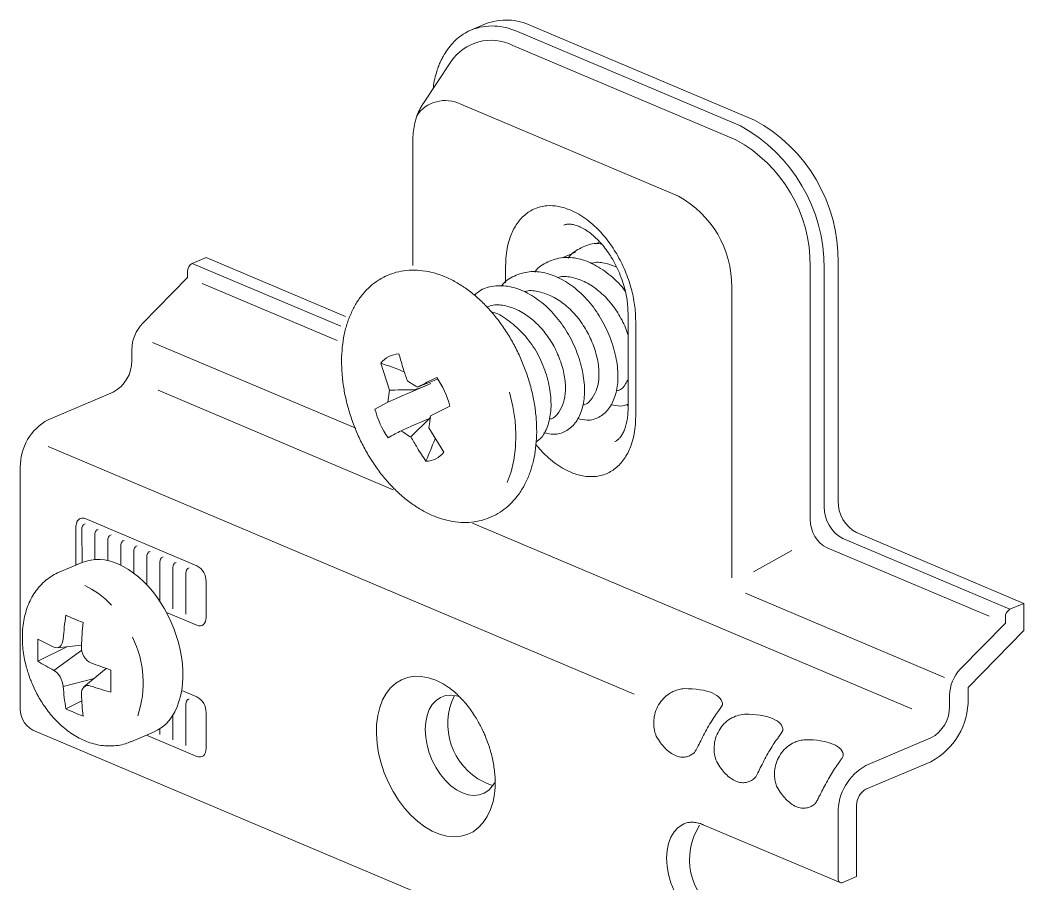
# Model space of a CAD drawing. Header units: metres. Extents: x -8.4 to 7.9, y -3.9 to 2.
# Drawn here: x 0.962 to 1.1233, y 0.261 to 0.3997 of the extents above; entities that cross this region are included whole.
import ezdxf

# ---------------------------------------------------------------- set-up
doc = ezdxf.new("R2010")
doc.units = ezdxf.units.M
doc.header["$MEASUREMENT"] = 0
doc.layers.add('PDF3_Geometry_Num_Penna__7', color=7, linetype='Continuous', lineweight=18)

msp = doc.modelspace()

# ---------------------------------------------------------------- linework, layer by layer
at = {"layer": 'PDF3_Geometry_Num_Penna__7', "color": 7, "linetype": 'Continuous', "lineweight": 18, "flags": 128}
for points in [[(1.093401417958584, 0.3224834013919542), (1.093401417958584, 0.3607436653273959, 0.279323713049147), (1.079969095596747, 0.3836379600963431), (1.044148377895678, 0.3987778605744929, 0.2052002689132611), (1.036751553381373, 0.3990591805694095), (1.034514992405376, 0.3981129088660211), (1.034013113960236, 0.3978805853127811), (1.033888016662337, 0.3978150581567392)], [(1.121013667962556, 0.3050980044165286), (1.094146044731788, 0.3164520734543519, -0.2767781818851501), (1.091161729550139, 0.3215380232406937), (1.091161729550139, 0.3597969468479438, 0.2757303603340899), (1.077729407188302, 0.3826927308704373), (1.041908391636524, 0.3978324824232324, 0.2052843906043006), (1.034514545629312, 0.3981124620899574)], [(1.033184940063078, 0.3974065559089595, 0.04140430889638225), (1.032129059298673, 0.3965964019797132, 0.03083753230650776), (1.031317416115881, 0.3957788017827344, 0.03544393262892032), (1.030462584580242, 0.3946603723693811, 0.02763177264828439), (1.029831141076565, 0.3935881098159666, 0.01618827110052934), (1.02948861276089, 0.3928702896065974, 0.01328554138171931), (1.029199697572887, 0.39215991566496, 0.01601674306049857), (1.028889932835234, 0.3912395569732792, 0.02352772795266951), (1.028557829294384, 0.3899319923595321, 0.0135110336428817), (1.028362737079805, 0.3886884656482803)], [(1.088924870723433, 0.3195838247370957), (1.088924870723433, 0.360115349256166, 0.2779676439970369), (1.076985227191162, 0.3804646586396547), (1.041162722385837, 0.3956029209389031, 0.3803399882625554), (1.031228060903096, 0.3929858556817987), (1.026800510109622, 0.3863469122972614), (1.026754343249684, 0.3862754281270335, 0.01509817629327603), (1.026443089258484, 0.3857602953253307)], [(1.025684165651232, 0.3842804240762649, -0.382861344284654), (1.032813222377894, 0.3861598620518325), (1.067758258993675, 0.3714074653464579, -0.2768635712150649), (1.076327423899713, 0.356805334323917), (1.076327423899713, 0.3101634025039299)], [(1.025917382756601, 0.3846627154616273, 0.02846452720541201), (1.025518262806164, 0.3834742911315931, 0.02564865065320482), (1.025254664928449, 0.3822188503919701, 0.03324144742174052), (1.025125099869912, 0.3809246890601405, 0.009933581225851062), (1.025108122379482, 0.3802537803374832), (1.025108122379482, 0.3602962935620546)], [(1.048496700400483, 0.3697733074299836, 0.06968339310522953), (1.046611305410729, 0.369865641149862, 0.03628687485348126), (1.045632865830739, 0.3697092695274882, 0.03998473875151841), (1.044718464153244, 0.369408440311112, 0.07759650027033031), (1.043069860477369, 0.3683808553640904, 0.07087751613131431), (1.041720596764322, 0.366833520929372, 0.05926020061410761), (1.040742157184331, 0.3648245178952663, 0.03030289170593312), (1.040335590966162, 0.3633933452371669, 0.03204581513512515), (1.04009135338455, 0.3618534570701801)], [(1.06071989780799, 0.3539630939305953, 0.0346737322761203), (1.060168873995819, 0.3566109867361107, 0.01689830819149463), (1.059726565692536, 0.3580510949154885, 0.01618945774647782), (1.059188945162282, 0.359452482502659, 0.03261780353031906), (1.057844149209875, 0.3621361173932887, 0.03441690255868294), (1.056192567026907, 0.3645606221668427, 0.0384558938012259), (1.054301215022967, 0.3666143028073403, 0.02667288020138077), (1.053050242043983, 0.3676642265575585, 0.03336530011967265), (1.051769483994072, 0.3685205473467446)], [(1.058274543484787, 0.3590943170247478, 0.01189288921012393), (1.057669906544945, 0.3603840105959382, 0.01556161794963991), (1.057203770184918, 0.3612328851173912, 0.01449250680634651), (1.056700402486233, 0.3620445283001841, 0.02027660228419869), (1.055949818698843, 0.3630914735433097, 0.02105624950243217), (1.055142643276688, 0.3640505528271969, 0.0234907093089724), (1.054278876219771, 0.3649053843628363, 0.02604537279444343), (1.053404684388029, 0.3656202260651127, 0.03002699997684005), (1.052548363598844, 0.3661786961450153, 0.03527541175012681), (1.051742677430237, 0.3665763268419089, 0.03751335167524223), (1.051015921699589, 0.3668175859164258, 0.04198270165289337), (1.050384478195912, 0.3669203444111275)], [(1.014306566407377, 0.3520838048803816), (0.9919083419947391, 0.3615496493467125), (0.9896714831680326, 0.3606054625982893, 0.2773712915338018), (0.9889238778877353, 0.3593321508161091), (0.9889238778877353, 0.3583766457407334), (0.9816935519199191, 0.3509988836718225, 0.1885308670598899), (0.9799679538356946, 0.3468023161033962), (0.9799679538356946, 0.3450286151296229, -0.277044569095191), (0.9769836386540455, 0.3399405803883162), (0.9665350357724393, 0.3355249436232133, 0.2768267828010882), (0.9620590842387066, 0.3278937106007036), (0.9620590842387066, 0.2896332977399072, 0.3088482462355107), (0.9640719593320334, 0.2856934774828819), (1.065335243473667, 0.2428938198126305)], [(1.020435291526915, 0.3584101539455276, 0.01629152415124795), (1.019586417005462, 0.3579246572893979, 0.04159721019950363), (1.018287787912993, 0.3569447284558609, 0.03577547520851858), (1.017130637907433, 0.3557622611400122, 0.03493805389224281), (1.016122413256515, 0.3543817231024908, 0.03224450510611322), (1.015272049481514, 0.352818006878761, 0.03004969889006624), (1.014591460610805, 0.351080047990102, 0.02817147838762067), (1.014092560672758, 0.349194653000348, 0.02557959714372528), (1.013781306681559, 0.3471796929520565, 0.02368403448284139), (1.013663655651393, 0.3450664421697018, 0.02177443750568526), (1.01373960758226, 0.3428846857242125, 0.02033825557034321), (1.014006183967067, 0.3406627194329701, 0.01959306280537853), (1.014455938538082, 0.33842734985981, 0.01878339460594632), (1.015085892788213, 0.3362024050614749, 0.01785964627053725), (1.015885621942635, 0.3340146916017999, 0.01845820121636416), (1.016847679733615, 0.3318939945517132, 0.01878952524382366), (1.01795717362569, 0.3298566957002254, 0.01927028886148056), (1.019205168097581, 0.3279325801182651, 0.01985631619113885), (1.02057825986737, 0.3261424973554812, 0.02049689257176615), (1.02206304565314, 0.3245058077079777, 0.02159856307000555), (1.02364314366588, 0.3230493177395897, 0.02413811250039623), (1.025306639877219, 0.3217879199857812, 0.02787608413825372), (1.027034173991054, 0.3207439532497489, 0.03113988504696486), (1.028803407204188, 0.3199337993205016, 0.03372472211553181), (1.030590511459879, 0.3193738399870525, 0.03598681471398095), (1.032367190940745, 0.3190774785313164, 0.03861138333151155), (1.034099192815219, 0.3190462042068418, 0.0387741483262399), (1.035761199773011, 0.3192755492529893, 0.03929885004484512), (1.037326405250287, 0.3197521103878405, 0.03983358166841298), (1.038778427458036, 0.3204654628365695, 0.03839405102159108), (1.04010386311434, 0.3213977355566211, 0.03606404343891063), (1.041292287444375, 0.3225370145196245, 0.03408052692858896), (1.042333275673314, 0.323875853457847, 0.03273027783572795), (1.043217892279882, 0.3254008490893692, 0.03068261866821064), (1.043935712489251, 0.3271030658929153, 0.02852480609854497), (1.044476311526597, 0.3289601650652871, 0.02581520650655803), (1.04482777536355, 0.3309498078032898, 0.02410421564444634), (1.044987125493015, 0.3330436982895411, 0.02205460632108199), (1.044952872661448, 0.3352105621995665, 0.02057322225873418), (1.04472799537594, 0.3374295499837159, 0.01916227375729903), (1.044315472143585, 0.3396634303033295, 0.01909592550847827), (1.043724238485661, 0.341892842862304, 0.01820905612531275), (1.042958762162806, 0.3440880025897108, 0.01908602281270299), (1.042033935710486, 0.3462250814288081, 0.01851883022209786), (1.040954226889339, 0.3482847190834919, 0.01973283329587416), (1.039734528234831, 0.350232662722195, 0.02027809180093756), (1.038388243028877, 0.3520540198094535, 0.02124818612533208), (1.036925796046303, 0.3537249622885241, 0.02278706736182835), (1.03536356907612, 0.3552231513562121, 0.02477572196054624), (1.033717943907338, 0.3565292267164129, 0.02699041579582507), (1.032002323821875, 0.3576223388194772, 0.03009090244526873), (1.030239047622926, 0.3584861058763937, 0.03193912268051946), (1.028453432620782, 0.3590981890839684, 0.03571054715038348), (1.026672285379276, 0.3594526314280138, 0.03817144600801171), (1.024928369476431, 0.3595404973872511, 0.03893876415433397), (1.023249980729628, 0.3593662547223226, 0.04417473340945182), (1.02166094719561, 0.3589403282080488)], [(1.057566403423469, 0.3392631189500548, 0.06510327705392785), (1.058028072022856, 0.3418052747537754, 0.05394561042619887), (1.057858297118565, 0.3448269701994393, 0.04435713527888718), (1.057039207668041, 0.3480348223384047, 0.04022077949138591), (1.055685476194355, 0.3510937491227288, 0.04319428856986526), (1.053840291050354, 0.3539039705648026, 0.0482873385171315), (1.051509609250223, 0.3563359216060888, 0.05540186230848963), (1.048915329572379, 0.3581140903405013, 0.06513096069440742), (1.046329985415813, 0.3590955084275846, 0.08368481576193564), (1.043810168415289, 0.3592712403460605)], [(1.05837060033853, 0.3520869323128288, 0.03982606456133651), (1.056867943510204, 0.3542880490544218, 0.0497553021745234), (1.05497808075981, 0.3561898258331859, 0.05647163277501683), (1.05287525475228, 0.357576320884893, 0.05704610680579703), (1.050788810533762, 0.3583328616864703)], [(1.052192580926607, 0.3369936454706821, 0.06465097768214115), (1.05265573877954, 0.339534312020856, 0.05356190774256293), (1.052484474621703, 0.3425560074665199, 0.04455830849466266), (1.051665385171178, 0.3457608810983925, 0.0405886847273192), (1.050313142951038, 0.3488242756433562, 0.04230696718336695), (1.048467957807038, 0.3516315185783372, 0.04823812539729629), (1.046135786753361, 0.3540664481267159, 0.05433471737500458), (1.043541507075517, 0.3558446168611289, 0.06627180761432915), (1.040957652172496, 0.356824545694665, 0.07552534816147015), (1.038436345918426, 0.3570032561202354)], [(1.058849395353701, 0.3575463868886104, -0.01004205314284665), (1.059044487568281, 0.3569045186101079, -0.0146993738266456), (1.059306596192449, 0.355848637845704, -0.01534857578993776), (1.059503177660575, 0.3547733967851965, -0.02088957648456929), (1.059628274958473, 0.3536653921466681, -0.01154900924311327), (1.059667740177452, 0.3526363179460994), (1.059667740177452, 0.3373312592496529)], [(1.053909988116326, 0.3389925215806722, 0.07374966359471799), (1.054672485932088, 0.3405458130295769, 0.06636665430084604), (1.054994164698113, 0.3425369450211257, 0.05304765083306836), (1.05480800800481, 0.3449048581599163, 0.04400163391257837), (1.054112526598637, 0.3474187181462547, 0.040083918480066), (1.052998564945923, 0.3498164163559736, 0.04255669021519163), (1.051495908117596, 0.3520190223511126, 0.04854745498474058), (1.04960306686011, 0.3539207991298763, 0.05604322814111094), (1.047503219359674, 0.3553058049280382, 0.05737316582559041), (1.045416775141154, 0.3560608564760677)], [(1.049620342201249, 0.3402652376614337, 0.05346951723873548), (1.049435674761493, 0.3426346400537703, 0.04372758819296606), (1.048738704101774, 0.3451455215330161, 0.04022372977491884), (1.047624742449061, 0.3475461982498278, 0.04303303674433375), (1.046122085620734, 0.3497473149914205, 0.04856215487851437), (1.044230733616794, 0.3516490917701849, 0.05573873730368653), (1.042129396862811, 0.353035586821892, 0.06032353486808451), (1.040042952644292, 0.3537921276234677)], [(1.024241227890118, 0.3417491298950757, -0.006089876142113182), (1.023605316625801, 0.3436121860816335, -0.008232206360147645), (1.022871263552776, 0.3460925378631778, 0.2221001329166017), (1.019977197136039, 0.3446083477788264), (1.021347161473381, 0.3402656844374974), (1.021099945384678, 0.3383415688555369), (1.022304155802304, 0.3388730834462503), (1.022562988068669, 0.3389822457312022), (1.022627025971165, 0.3390135200556765), (1.025149523628073, 0.3401271838576814), (1.026857697445804, 0.3408554288418755), (1.02664771269576, 0.3407690521361837)], [(1.023749476369094, 0.343190578402645, 0.01037645252416391), (1.023381630743131, 0.3433424822643787, 0.01206531771846759), (1.019977197136039, 0.3446083477788264)], [(1.046819800907226, 0.3347202999320884, 0.06157449204183104), (1.047282958760159, 0.3372639449893553, 0.05311391669517191), (1.047111694602323, 0.3402856404350194, 0.04824049853701034), (1.046294094405344, 0.3434920033204383)], [(1.027935023461276, 0.3361615995143032), (1.031049052626818, 0.3377089339490222, 0.09200865470614415), (1.028939078202265, 0.3423111741834901, 0.0004604619845932563), (1.027132613650471, 0.3414161328020984), (1.025823708708532, 0.3407627972712888, -0.003363858144412081), (1.026400049830992, 0.3409876745567972, -0.00830509000710305), (1.026562378467551, 0.3410532017128387), (1.026821508584626, 0.3411634064752731)], [(1.024144724260311, 0.3341524475548427, -0.001440836903676984), (1.023210217659939, 0.3337414135760339, -0.001530608659123291), (1.022270498672155, 0.3332440028915331, 0.001726051195804708), (1.021137772424756, 0.332632366460023, -0.09162418517579295), (1.019027500149494, 0.3372341599184272), (1.021100541086096, 0.3383421645569555)], [(1.027814691774727, 0.3357550332961334), (1.024792549552999, 0.3327532938479911, 0.00580019365756783), (1.025797795696825, 0.33104512003026, 0.008316780189114591), (1.027205289223536, 0.3288518963324631, 0.2221464292948664), (1.030099355640273, 0.3303345971632683), (1.02768676489509, 0.3342379307084065)], [(1.058001414384374, 0.3322949016064083, 0.04002736772052618), (1.058354367474874, 0.332634451414989, 0.03960335235741083), (1.058690938776361, 0.3330931415072831, 0.03288026874099), (1.059003682021109, 0.3336888429258451, 0.03136276662383475), (1.059273236913008, 0.3344170879100397, 0.02746228790019495), (1.059483221663052, 0.3352674516850394, 0.01935353400739599), (1.059617254482229, 0.3362265309689265)], [(1.046610114007892, 0.3296601142320998, 0.02970721148205806), (1.047861086986877, 0.3286087012283352, 0.02873441643400494), (1.049144823543881, 0.3277538696926958, 0.03370019667233705), (1.05045536666472, 0.3270956196251826, 0.05687873177787079), (1.052415224331795, 0.3265028967137131, 0.06493785245809866), (1.054300619321549, 0.3264090737402872, 0.03739995799133321), (1.055279058901539, 0.3265654453626625, 0.04110319583628069), (1.056193460579035, 0.3268647853254891, 0.07720952204696538), (1.057843553508455, 0.3278938595260597, 0.07085046483509427), (1.059191327967956, 0.3294411939607778, 0.05942922263680919), (1.060169767547947, 0.33145168624843, 0.03054191191985436), (1.060576333766117, 0.3328813696529827, 0.0311202590964655), (1.060822060601274, 0.3344212578199695)], [(1.027204842447472, 0.328852492033882, 0.009880652444361017), (1.028625590330747, 0.3323581948821288, 0.004388371896754033), (1.028708988529345, 0.3325815829140903)], [(1.093401417958584, 0.2618631868600165), (1.093401417958584, 0.2723862524189433, -0.2767817857436168), (1.097877965193735, 0.2800164429639704), (1.108326568075342, 0.2844335689826198, 0.2771403947010763), (1.111310287555572, 0.289520561246444), (1.111310287555572, 0.2912942622202173, -0.1883437301022588), (1.113035141013023, 0.295491425490062), (1.120266211607613, 0.3028693364843276), (1.120266211607613, 0.3038254372611222, -0.277371291533394), (1.121013667962556, 0.3050984511925927), (1.123250526789262, 0.3060426379410162), (1.096385882065588, 0.3173967069788393, -0.2765262505497578), (1.093401417958584, 0.3224834013919542)], [(0.9919081930693846, 0.3037986306972869), (0.9919081930693846, 0.3095382138651475, 0.2773712643004323), (0.9904161099412373, 0.3120818589224144), (0.9725078360456677, 0.3196517346988119, 0.4150485827689476), (0.9711549981241113, 0.3191431546127124)], [(0.9719094539707204, 0.3178693960544696), (0.9719371540866836, 0.3178579288021619), (0.9719778107085005, 0.3125966938734079), (0.9683216932520663, 0.3110508486922354, 0.01481672400819616), (0.9680573507475781, 0.3109309637817501)], [(0.9709917759354233, 0.3182439433213913), (0.9709917759354233, 0.3125043601535307, 0.01207472364954203), (0.9709946055171622, 0.31241128180688)], [(0.9669612601374212, 0.3103263268419072, 0.03134019828416925), (0.9659366536974919, 0.3095414902229496, 0.03756241767905608), (0.9649999132168005, 0.3085764539248768, 0.03227213534563234), (0.9642612434577816, 0.3075741862881429, 0.02984197898120958), (0.96363575696829, 0.3064572461283364, 0.02779828402106456), (0.9631323892696034, 0.3052345689667346, 0.02769338625971162), (0.9627556081223624, 0.3039299828600801, 0.02544897702960746), (0.9625128597942977, 0.3025628481044764, 0.02342579211843898), (0.9623996765247703, 0.3011584820102129, 0.02207735150910233), (0.9624115905531417, 0.2997436911411242, 0.01958714457338765), (0.9625366878510403, 0.2983497498216854, 0.01669029174589566), (0.9627541188688157, 0.2970362281937522, 0.0153070553329501), (0.9630206952536232, 0.2958969492307493, 0.01001470369359193), (0.9632753576100593, 0.2950138218777287, 0.01288300399638396), (0.9636208644328258, 0.2940026187197169, 0.004588850839217589), (0.963955946480768, 0.2931626797195424, 0.01365091833725274), (0.9646570870504175, 0.2916737240238423, 0.008158497729717511), (0.9649787658164416, 0.2910780226052787, 0.01273018160204377), (0.965552128431809, 0.2901234110820303, 0.01491596629036997), (0.9661969752174046, 0.2891777350800606, 0.01535226409577713), (0.9669401127370626, 0.2882201450497195, 0.01872378270350147), (0.9677711162159587, 0.2872878723296675, 0.01754052609870574), (0.9686795608792683, 0.2864077234837397, 0.02038319273300202), (0.9696624682198983, 0.285600548061586, 0.02214672077550696), (0.970709413463024, 0.2848812385986705, 0.02323656704839487), (0.9718114610873668, 0.2842691553910961, 0.02459551557997725), (0.9729626540787412, 0.2837762124672349, 0.0277768547723291), (0.9741466106481361, 0.2834202808696429, 0.02857204385675494), (0.9753484382600884, 0.2832073176125069, 0.03212575853340498), (0.976559201393319, 0.2831492367241961, 0.0325694464466066), (0.9777625182588173, 0.2832505059653518, 0.04115159400835226), (0.97894349632112, 0.2835141038430669)], [(0.968957157740319, 0.3003380522314958, -0.01746438145668677), (0.969375935837569, 0.304129542835299, 0.00331150987313931), (0.9707311565648015, 0.3035412876844672, 0.003758875788276516), (0.9721349269576468, 0.3029637551591697, 0.01032473816781172), (0.9718728183334789, 0.2991036099668773)], [(0.9695330520867153, 0.2990836539693555), (0.9648984950502905, 0.2967440366479468, -0.01704574149536523), (0.9648980482742261, 0.3002828009249241, 0.0110722575574733), (0.9674312685566683, 0.2990258709317546)], [(0.9719298567443061, 0.2985214607555862), (0.9674308217806041, 0.2952882913063319, -0.02179872106598045), (0.9648983461249355, 0.2967441855733015)], [(0.9734004946213853, 0.2927638576198137, 0.01665144798360599), (0.9766143037745362, 0.2917958428146479, -0.01136912956330935), (0.9766143037745362, 0.2953328199873697, -0.008293853676050181), (0.9734001967706761, 0.2965036711255564)], [(0.9719515998460838, 0.2904127730460979), (0.9693766804643426, 0.2891126547000824, -0.01965196707960073), (0.968957157740319, 0.2926852250325633), (0.9739357323459646, 0.2940002359140426)], [(1.03813611240347, 0.2749392797735526), (1.038112284346727, 0.2748201394898397, 0.01322217857427106), (1.038237381644625, 0.275615400883622, 0.0208932545471738), (1.038317801336132, 0.2765968189707058, 0.01743688650162436), (1.038328226110957, 0.2776288716783673, 0.0163130920388548), (1.038270145222647, 0.2786951772175963, 0.01362564552718406), (1.038142069417655, 0.2797689290245573, 0.01377496541691851), (1.037954423470808, 0.2808277882960541, 0.01218994545078634), (1.037720610664022, 0.2818300559327875, 0.01060981470349418), (1.037443609504389, 0.2828040277521389, 0.007456603956407157), (1.037251495796903, 0.2833893043958777, 0.01164953514018026), (1.036710896759556, 0.2848040952649666, 0.00321584268330538), (1.036411705722083, 0.2854799185243269, 0.01049484059746878), (1.035972375925892, 0.2863749599057186, 0.01012774706965013), (1.035567298961269, 0.2871166081718306, 0.01277081274186562), (1.035031167684561, 0.2880027140319437, 0.01390278870484237), (1.03436398209577, 0.2889826428654809, 0.01588815474561554), (1.03361339830838, 0.289946189910008, 0.01784061173797338), (1.032816647661051, 0.290839742037853, 0.01673601952111874), (1.031990111942794, 0.2916379819387285, 0.02339456325267281), (1.031154640703258, 0.2923260170771695, 0.01034527841592816), (1.030620594381516, 0.2927084573878875), (1.029969790581736, 0.2931150236060571), (1.028796109861811, 0.293704470159726), (1.027621088813694, 0.2941050793637099), (1.026466917315227, 0.2943195318743927), (1.02534550939478, 0.2943359136634032), (1.024276225348459, 0.2941572032378341), (1.023276936218818, 0.2937863791047783), (1.02235955603423, 0.2932293982784213), (1.021541955837252, 0.292492217772949), (1.020831581895614, 0.2915882408702786), (1.020244815998329, 0.290530870852328), (1.019784636652489, 0.2893379787616543), (1.019465936393557, 0.2880229678801751), (1.019284247460895, 0.2866096662646327), (1.019247016122235, 0.2851204127182236), (1.019355731631123, 0.2835715890299584), (1.019607415480466, 0.2819914910172181), (1.019999089163172, 0.2804054359902926), (1.020523306411508, 0.2788342734988309), (1.021172620957742, 0.2773018315995759), (1.021938097280596, 0.2758364061099092), (1.022807821351699, 0.2744528895652953), (1.023766900635587, 0.2731751100224762), (1.024801931850341, 0.2720254062846483), (1.025899511714045, 0.2710156923801827), (1.027040279930594, 0.2701668178587298), (1.028209343964525, 0.2694877182415671), (1.029384365012642, 0.2689903075570665), (1.030551939793027, 0.2686820320729599), (1.03169121875603, 0.2685688488034328), (1.03279028787328, 0.2686492684949389), (1.033825319088034, 0.2689232911474781), (1.034785887625468, 0.2693909167610506), (1.035655611696571, 0.2700402313072849), (1.036419598765879, 0.2708608100113565), (1.037068913312113, 0.2718422280984401), (1.037593130560449, 0.2729695930330716), (1.037984804243155, 0.2742250337726946), (1.038112880048146, 0.2748207351912582)], [(0.9823324416913285, 0.2848907698213674), (0.9904161099412373, 0.2814729329323584), (0.9907065143827868, 0.2813865562266669), (0.9909879833030583, 0.2813791099589347), (0.9912456241665869, 0.2814461263685233), (0.991471990705641, 0.2815890947089783), (0.9916581473989424, 0.2818005687125684), (0.991795158725212, 0.2820745913651079), (0.9918800461773575, 0.2823977593846787), (0.9919081930693846, 0.2827578608922003), (0.9919081930693846, 0.288494465552968, 0.2773212085092119), (0.9904161099412373, 0.2910410891173276), (0.9879811803928581, 0.2920686740643501)], [(1.067874867546359, 0.2922232585824676, 0.0456062859070593), (1.067081095406123, 0.291959660704753, 0.04254591034236185), (1.066312640576175, 0.2915530944865834, 0.05871666890398283), (1.065358029052927, 0.2907652793605322, 0.0587761530819069), (1.064582127955247, 0.2897272696386863, 0.05776514319112944), (1.064048975185634, 0.2885269312802798, 0.05617388334312702), (1.063804737604023, 0.287271490540657, 0.02668810688161305), (1.063788355815015, 0.2867279129962179, 0.02087791318561934), (1.063819630139487, 0.2861947602266033, 0.02175399787599783), (1.063904517591632, 0.2856869247672775, 0.02756688014689977), (1.064035571903716, 0.2851924925898699)], [(1.114297432318959, 0.292555957824735), (1.114297879095024, 0.2907806186720607, -0.2786652014404135), (1.108325972373923, 0.2806060384429938), (1.097877369492317, 0.2761904016778907, 0.2763912353602628), (1.096385733140233, 0.2736477990981065), (1.096385733140233, 0.2621686327623849)], [(0.9693753401361508, 0.2891136971775652, 0.007786542710410207), (0.9707320501169295, 0.2885135279983624, 0.008514992252539638), (0.9721349269576468, 0.2879491009042732, -0.01251137533375414), (0.9718731161841881, 0.2914527187975553)], [(1.038389136581005, 0.2775490476882798, -0.0003936355612371277), (1.037896193657144, 0.2767254904771157), (1.037287088956662, 0.2760687296631492), (1.036573736507932, 0.275592168528298), (1.035776985860603, 0.2753017640867483), (1.034910240296593, 0.2752064518597781), (1.034000306379737, 0.2753136781151198), (1.033066544406139, 0.2756115288244014), (1.03213278243254, 0.2761014932411703), (1.031222848515684, 0.2767642110693223), (1.030354613698127, 0.2775922360411258), (1.029556373797252, 0.2785572723391987), (1.028844510602068, 0.2796384704138919), (1.028236895155134, 0.2808075344478229), (1.027746930738365, 0.2820361686236104), (1.027388020633681, 0.2832975663774189), (1.027170589615904, 0.2845604533847739), (1.027096126938584, 0.2857861090534686), (1.027170589615904, 0.2869536838338533), (1.027388020633681, 0.2880289248943608), (1.027746930738365, 0.2889880041782482), (1.028236895155134, 0.2898026258681339), (1.028844510602068, 0.2904593866821004), (1.029556373797252, 0.2909389263240441), (1.030354613698127, 0.2912293307655938), (1.031222848515684, 0.2913216644854715), (1.03213278243254, 0.2912174167372226), (1.032549773425535, 0.2911072119747884)], [(1.031812592920062, 0.2912751997748233, 0.4140951650793198), (1.036484381295147, 0.2773715286655474, 0.03636587895187544), (1.037937892756442, 0.2767817842611697)], [(1.073950575239644, 0.28842104535313, 0.008133988454451152), (1.073296792932771, 0.2874589875621496, 0.01364164634020956), (1.072607268540783, 0.286345025909436, 0.01736466057635196), (1.071347360040521, 0.2839860482919239)], [(1.078384083047303, 0.2882558871348331, 0.1152720318712232), (1.076098078853565, 0.2875067926009915, 0.1220986299556015), (1.074282678780493, 0.2856258653718751, 0.0584577631836431), (1.073739101236054, 0.2843853171677162, 0.05879825656912349), (1.073497842161535, 0.283070306286237, 0.1131284693933523), (1.073907386886798, 0.2806249519630333)], [(1.083650977139535, 0.2843197900116741, 0.008388564561539684), (1.083000173339753, 0.2833607107277869, 0.01214321106743663), (1.082307670440673, 0.2822467490750726, 0.01700235787279823), (1.081050740447504, 0.2798877714575607)], [(1.087278798778587, 0.2840228328545178, 0.0441143036199745), (1.086488005145444, 0.2837622134838969, 0.04144141786735681), (1.085719550315498, 0.2833571365192735, 0.06009253671687433), (1.084767917299341, 0.2825693213932254, 0.05990518375207157), (1.083989037694571, 0.2815357794320159, 0.05547173180119464), (1.083452906417862, 0.2803354410736112, 0.0542684620178872), (1.083205690329157, 0.2790800003339884, 0.01713472710551909), (1.083189308540148, 0.2786242887487871, 0.01750959464657462), (1.083205690329156, 0.2781760234313178, 0.02055221813928786), (1.08325930345683, 0.2777411613957668, 0.02093794885166684), (1.08334568016252, 0.2773211918956791, 0.02439182039172831), (1.08346184193914, 0.2769161149310562)], [(1.064887127081553, 0.2836703265400851, 0.0364135983500918), (1.065622818333479, 0.2827976239618892, 0.04387460591393173), (1.066443397037551, 0.2820842715131611, 0.05675540081671732), (1.06728184678418, 0.281606221124765, 0.06874771572647766), (1.068121785784353, 0.2813738975715216, 0.07699001258957537), (1.068939385981332, 0.2813962363747173, 0.03654863188027988), (1.069241704451254, 0.2814706990520373, 0.03199960022898938), (1.069532108892805, 0.2815809038144681, 0.03118449256202793), (1.069818045573716, 0.2817253614084707, 0.03198526597521945), (1.070093557479799, 0.2819070503411367)], [(1.089762426917933, 0.2739227153027737, 0.007577618405866327), (1.090082616430412, 0.2744722498613985, 0.009995165205185126), (1.090420676985446, 0.2751230536611793, 0.002400677563389068), (1.090792990372048, 0.2758676804343838, -0.004690707838023616), (1.091361885226777, 0.2769846205941906, -0.008702773837903778), (1.092005242758825, 0.2781387920926579, -0.00968798637545821), (1.092673917601163, 0.2792214794208974, -0.005813023633583539), (1.093302382597748, 0.2801477951267632, -0.005678946047608778), (1.093509388840699, 0.2804411780754064, 0.00889743926585084), (1.093698524041092, 0.2807122222208527, 0.007955205969351897), (1.09386978819893, 0.2809549705489172)], [(1.094015735046478, 0.2811738908202395, 0.004984324788724436), (1.094140832344376, 0.2813734507954584, 0.004366842463807678), (1.094239123078439, 0.2815551397281202)], [(1.074590656413892, 0.2795705604521768, 0.03935655501250662), (1.075326347665817, 0.2786963686204338, 0.04611699925077571), (1.076143947862795, 0.277984505425249, 0.05651070801605812), (1.076985376116515, 0.2775064550368502, 0.06942316578078622), (1.077825315116691, 0.2772741314836131, 0.07868490590238313), (1.078639936806577, 0.2772964702868104, 0.03478250674248817), (1.078942255276497, 0.2773709329641325, 0.03260860740632664), (1.07923563822514, 0.2774796484730198, 0.0220510361045667), (1.079518596398958, 0.2776241060670184, 0.02157963255308809), (1.079794108305043, 0.2778057949996822, 0.01672688348264173), (1.080059195436305, 0.2780232260174564)], [(1.084291058313781, 0.2754706454389111, 0.03636653635620971), (1.085026749565708, 0.2745964536071703, 0.04372656033153752), (1.085847328269778, 0.2738845904119851, 0.05675540081759076), (1.086685778016407, 0.2734065400235888, 0.0690853558800463), (1.087525717016582, 0.2731742164703481, 0.0756246182120039), (1.08834331721356, 0.2731965552735462, 0.03513412379065113), (1.088642657176389, 0.273269528697315, 0.03499022481953105), (1.088936040125031, 0.2733812227132997, 0.02804124087747436), (1.089221976805941, 0.273525680307301)], [(1.072147535971006, 0.2544023244432161), (1.071164628630376, 0.2549161169167273), (1.070204060092943, 0.2556190445906326), (1.069291147668994, 0.2564887686617352), (1.068451208668819, 0.2575059288339328), (1.067699135627882, 0.2586437185433892), (1.06705726734938, 0.2598753312262696), (1.066541985622322, 0.2611739603187384), (1.066163715221534, 0.2625008852285891), (1.065932880921841, 0.2638307886455322), (1.065855439737428, 0.2651249499773618), (1.065932880921841, 0.2663550734066957), (1.066163715221534, 0.2674883953555132), (1.066541985622322, 0.2684966200064318), (1.06705726734938, 0.2693574085562565), (1.067699135627882, 0.2700484222017903), (1.068451208668819, 0.2705532791540231), (1.068685021475605, 0.2706605054093645, 0.01020317290073982), (1.068558285998806, 0.2705878298362998)], [(1.07116730928676, 0.2704518609875126, 0.4141845265124959), (1.074203897267888, 0.2563992645235964, 0.03375587978097232)]]:
    msp.add_lwpolyline(points, format="xyb", dxfattribs=at)
for points in [[(1.054933849929482, 0.3639890466557307), (1.054439417752074, 0.3637805511592334)], [(1.054933849929482, 0.363786954949483), (1.054933849929482, 0.3639894934317947)], [(1.051242735014707, 0.362429947117995), (1.049066935583403, 0.3615095884263142)], [(1.050146942255259, 0.3615992414898079), (1.050069501070846, 0.3614815904596416)], [(1.013525601847641, 0.3505224714623261), (0.9896707385412594, 0.3606062072250624)], [(1.040007955185951, 0.3575171975191005), (1.040007955185951, 0.3602053001703691)], [(1.012958494097168, 0.3482187451513861), (0.9912511344047085, 0.3573940362508126)], [(1.060903969546327, 0.3513732820133897), (1.060903969546327, 0.3360712018240362)], [(0.9833187743151154, 0.3479192562632032), (1.015951298024032, 0.3341674890156614)], [(1.029104683196626, 0.342072000063937), (1.028243894646802, 0.3417116007057059)], [(0.9841841795509337, 0.3402467709174579), (1.021960585009147, 0.3242819728999524)], [(1.025337914201694, 0.3403347858020511), (1.026648457322534, 0.3407696478376023)], [(1.028007996885051, 0.3413447975572255), (1.026648308397179, 0.3407699456883118)], [(1.028243596796093, 0.3417120474817701), (1.026757321756776, 0.3411282600915775)], [(1.040627484661258, 0.3399239007485966), (1.041169572952151, 0.3376542783438692), (1.041516569028464, 0.3353950807139663), (1.041661026622465, 0.3331865177046416), (1.041602945734156, 0.3310524173726375), (1.041342326363534, 0.329034478817253), (1.040885125524786, 0.327152062334592), (1.040232832471459, 0.3254349529955822)], [(1.059667740177452, 0.3377808648953138), (1.059459244680955, 0.3379789356169862)], [(1.024737745022491, 0.3344127690747551), (1.027260540530108, 0.3355252414739227), (1.027973892978838, 0.3358305384509366)], [(1.024415768405757, 0.3342715878385554), (1.024674898522833, 0.3343803033474433)], [(1.06067268847057, 0.2914591225878047), (0.9665354825485032, 0.3312415525730315)], [(1.034701000173322, 0.3188954917479452), (1.105233537384804, 0.2890865927630204)], [(0.9740255343348131, 0.3130729571575497), (0.9740255343348131, 0.3169748014491414)], [(0.9761154038364891, 0.3128984166419102), (0.9761154038364891, 0.3160913762454114)], [(0.9782052733381651, 0.3121618318378565), (0.9782052733381651, 0.3152088445938095)], [(1.079813468601147, 0.3111066957002258), (1.085961107240724, 0.3145558069137091)], [(1.117651231305473, 0.3039746604664724), (1.091629504089066, 0.3149727979067036)], [(0.9802938025116491, 0.3108834565936189), (0.9802938025116491, 0.3143251215393703)], [(0.9823851612668714, 0.3090072949758527), (0.9823851612668714, 0.313442292037059)], [(0.9844735415150009, 0.3063647634831044), (0.9844735415150009, 0.3125600582361663)], [(0.9865634110166767, 0.3051723181684944), (0.9865634110166767, 0.3116758884056632)], [(0.9886534294437074, 0.3042894886661833), (0.9886534294437074, 0.3107930589033518)], [(0.9724096942369592, 0.3089084085403713), (0.9735251451432195, 0.3083484492069213), (0.9746271927675624, 0.3076306289975521), (0.9756979660674304, 0.3067609049264493), (0.9767225725073602, 0.3057482125148911)], [(1.078508882494493, 0.3076562441585502), (1.110517408967464, 0.2941293541965164)], [(1.123250526789262, 0.3060420422395975), (1.123250526789262, 0.3016934218840828), (1.11429713446825, 0.2925568513768628)], [(0.9919083419947391, 0.3037989285479961), (0.9918800461773575, 0.3034400184433117), (0.991795158725212, 0.3031138719166477), (0.9916581473989424, 0.3028428277712014), (0.991471990705641, 0.3026328430211578), (0.9912456241665869, 0.3024898746807025), (0.9909879833030583, 0.3024213690175677), (0.9907065143827868, 0.3024317937923926), (0.9904161099412373, 0.3025166812445379), (0.9855417830838401, 0.3045778081527681)], [(0.9679666552066023, 0.2989222188849248), (0.9718893490478439, 0.2993272958495481)], [(0.9758550823165767, 0.2956077361920366), (0.9722868308193807, 0.2926188043243936)], [(0.9886534294437074, 0.2832457403540041), (0.9886534294437074, 0.2897493105911728)], [(0.9865634110166767, 0.2841306548112803), (0.9865634110166767, 0.2881024940195531)], [(0.9798254322713033, 0.2838319105498706), (0.9834815497277377, 0.2853762664774968)], [(0.9844735415150009, 0.2850113993586267), (0.9844735415150009, 0.2859079299935647)], [(1.071714163189001, 0.2705144096364618), (1.093735755379753, 0.2612080642249512)], [(1.093401417958584, 0.2618628890093073), (1.093416310494048, 0.2616826893301918), (1.093456520339801, 0.2615218499471796), (1.093526515256483, 0.2613848386209099), (1.09361884897636, 0.2612791016191149), (1.093733521499433, 0.2612091067024336), (1.093861597304425, 0.2611748538708663), (1.094000097884241, 0.261180810885052), (1.094146044731788, 0.2612225099843515), (1.096385882065588, 0.2621681859863212)]]:
    msp.add_lwpolyline(points, dxfattribs=at)
at = {"layer": 'PDF3_Geometry_Num_Penna__7', "color": 7, "linetype": 'Continuous', "lineweight": 18}
for centre, radius, start, end in [((1.049332685544845, 0.351208146871836), 0.01043076531110705, 61.63280148672068, 76.87241556940411), ((1.03803966624727, 0.3637625001736862), 0.008063696105129433, 325.6395550056512, 326.6462247100479), ((1.050011981664887, 0.353299616354134), 0.0053054178579631, 103.7272951615902, 108.3811441641063), ((1.044462758315867, 0.3517160534890826), 0.004596048930533947, 103.6136999761922, 109.0323924824791), ((1.035965628621797, 0.3451278838494791), 0.007916494687675288, 74.21727427594048, 77.43052032218404), ((1.030795820642162, 0.3381786853443622), 0.01639802216883415, 42.40631607626768, 53.37233836683832), ((1.044160104638306, 0.3450506233582891), 0.01601068046295539, 14.40057494011685, 16.8356119494941), ((1.0437420804201, 0.340039477543093), 0.005829828187856289, 325.3194560195133, 342.3884711899769), ((1.052716225146946, 0.3401595074417956), 0.004794473275887335, 298.5127457666358, 322.9903451746417), ((1.046654883507702, 0.3380249488220994), 0.002438502451515475, 280.7437315636175, 287.0186301239505), ((1.04726338371924, 0.3379838332514138), 0.004918005164311804, 298.7987144656974, 322.6407468462036), ((0.9745998193802737, 0.3057879158831451), 0.0072960293649156, 64.5834708554909, 111.0580421082586), ((0.971446246936483, 0.3125171457300224), 0.0004546723624817662, 181.7052675042063, 220.2062859594011), ((0.9653304980763985, 0.2932849577162373), 0.01647372984575838, 341.2859426765896, 26.43733944970598), ((1.069927294130351, 0.2673836957017091), 0.003523087098649095, 85.86108777600087, 97.48719038914376)]:
    msp.add_arc(centre, radius, start, end, dxfattribs=at)
msp.add_ellipse((0.9777355259763002, 0.2989869046940108), major_axis=(-0.005746743673278044, 0.01361024328317578), ratio=0.640562603835855, start_param=3.141526957024808, end_param=5.700761228642994, dxfattribs=at)
for points in [[(1.034514843480022, 0.3981124620899574), (1.034060621148367, 0.3978950310721816), (1.033610866577351, 0.3976746215473133), (1.033184940063078, 0.3974065559089592)], [(1.026443089258484, 0.3857602953253307), (1.026234593761987, 0.3854147885025643), (1.026067797364789, 0.3850424751159616), (1.025917382756601, 0.3846627154616264)], [(1.048496700400483, 0.3697733074299836), (1.049143036439625, 0.3696452316249925), (1.049798308000045, 0.369414397325299), (1.050456558067558, 0.3691805845185134)], [(1.050455962366139, 0.3691802866678036), (1.05089529216233, 0.3689732804248522), (1.05133462195852, 0.3687692526889943), (1.051769483994072, 0.3685205473467446)], [(1.049340511459879, 0.3667654620423011), (1.049499861589344, 0.3668220536770646), (1.04965921171881, 0.3668816238189212), (1.049857282440482, 0.3669114088898493)], [(1.049857282440483, 0.3669114088898491), (1.050009186302216, 0.3669337476930454), (1.050183428967146, 0.366936726200138), (1.050384478195912, 0.3669203444111271)], [(1.052158923796458, 0.3631272156284238), (1.051397915234243, 0.3627578807489142), (1.050654777714585, 0.3623364219952803), (1.05014694225526, 0.3615992414898075)], [(1.05455513275263, 0.3638137615133183), (1.053700301216991, 0.3638092937526791), (1.052921421612219, 0.3634935720008403), (1.052158923796458, 0.3631272156284233)], [(1.055390603992166, 0.3637556806250082), (1.055110624325441, 0.363786954949483), (1.054829155405169, 0.3638167400204111), (1.05455513275263, 0.3638137615133179)], [(1.040007955185951, 0.360204853394305), (1.040024336974962, 0.3607603449671157), (1.040039229510426, 0.3613158365399265), (1.040091353384551, 0.3618534570701799)], [(1.049181905957186, 0.3615435434071723), (1.048343456210558, 0.3614541881943878), (1.047551173323868, 0.3612025043450446), (1.04678718625456, 0.360855508268731)], [(1.05170172295771, 0.3613663222351495), (1.050840934407886, 0.3615629037032757), (1.049990570632886, 0.3616299201128643), (1.049181905957186, 0.3615435434071725)], [(1.04678718625456, 0.3608555082687313), (1.04602022067816, 0.3605085121924183), (1.045281550919141, 0.3600676931426812), (1.044775204713362, 0.3593290233836621)], [(1.054125185253782, 0.3607237093298741), (1.053985195420419, 0.3606924350053993), (1.053849673347696, 0.3606477573990072), (1.053712662021427, 0.3606060582997082)], [(1.05616248410527, 0.3606045690461612), (1.055464024192004, 0.3607951935001017), (1.054761096518098, 0.3608726346845152), (1.054125185253781, 0.3607237093298743)], [(1.056882836045668, 0.3586037569065608), (1.056032472270668, 0.3592992383127338), (1.055170194467297, 0.3599128107738541), (1.054288556367823, 0.3603863934016123)], [(1.05785427613399, 0.3599909965850407), (1.057291338293448, 0.3602188523776411), (1.056728400452905, 0.3604496866773348), (1.056162484105268, 0.3606045690461614)], [(1.02166094719561, 0.358940328208049), (1.021243956202615, 0.3587884243463155), (1.020838879237992, 0.3585992891459211), (1.020435291526915, 0.3584101539455273)], [(1.041413959459116, 0.3585846944611668), (1.040648483136262, 0.3582376983848532), (1.039908324123697, 0.3577953900815696), (1.039401977917918, 0.3570567203225505)], [(1.043810168415289, 0.3592712403460614), (1.042970229415113, 0.3591833743868231), (1.04217943578197, 0.3589302012839337), (1.041413959459115, 0.3585846944611668)], [(1.050788810533761, 0.3583328616864689), (1.050088861366949, 0.3585026365907595), (1.049387422946591, 0.358599438071276), (1.04875300093582, 0.358453491223728)], [(1.059213517845798, 0.3561747843723675), (1.058576117327935, 0.3571413099239873), (1.057733199820668, 0.3579142325145734), (1.056882836045668, 0.3586037569065612)], [(1.058274543484787, 0.3590937213233292), (1.058477081967099, 0.3585784395962717), (1.05867962044941, 0.3580676256298538), (1.058849395353701, 0.3575463868886106)], [(1.036040136962254, 0.3563137317282474), (1.035669312829198, 0.3560903436962859), (1.035331252274163, 0.3558044070153752), (1.034991702465581, 0.3555184703344647)], [(1.038436345918426, 0.3570032561202348), (1.037583003636333, 0.3569332612035538), (1.036752000157437, 0.3567411474960667), (1.036040136962253, 0.356313731728247)], [(1.039401977917918, 0.3570567203225508), (1.039447855629751, 0.3570567203225508), (1.03927924721913, 0.3569405585459307), (1.039323047479957, 0.3569405585459307)], [(1.045416775141154, 0.3560608564760672), (1.044716825974342, 0.3562321206339041), (1.044013898300437, 0.3563289221144208), (1.043380965543213, 0.3561829752668726)], [(1.059232878141901, 0.3561449993014394), (1.059243617301948, 0.3561449993014394), (1.059201511099854, 0.3561747843723679), (1.059213517845798, 0.3561747843723679)], [(1.038007143046351, 0.3539127571607268), (1.037666103984223, 0.3538516977653237), (1.037339957457559, 0.3537385144957965), (1.037015300184442, 0.3536238419727231)], [(1.040042952644292, 0.3537921276234675), (1.039345981984573, 0.3539514777529333), (1.038649011324853, 0.3540274296838002), (1.038007143046351, 0.3539127571607266)], [(1.060719897807991, 0.3539630939305953), (1.060834570331064, 0.3530859235917603), (1.060868823162632, 0.3522296028025751), (1.060904565247745, 0.3513732820133895)], [(1.040579083920999, 0.3513385824057584), (1.039779354766578, 0.3519491763597862), (1.038951329794774, 0.352498710918411), (1.038118837062331, 0.3527459270071147)], [(1.059484561991245, 0.3496877448495639), (1.059232878141901, 0.3504978987788103), (1.058823333416639, 0.3513095419616032), (1.058370600338529, 0.3520869323128288)], [(1.044939618304885, 0.3465521215075997), (1.044288814505105, 0.3474873727347445), (1.043636521451778, 0.3484196454547968), (1.042903808706944, 0.3492372456517754)], [(1.046294094405344, 0.3434920033204383), (1.045918802511649, 0.3445225667745533), (1.045428838094881, 0.3455367484396579), (1.044938873678113, 0.3465524193583089)], [(1.059282321359642, 0.3412643778657194), (1.059426778953644, 0.3415041476866916), (1.059547408490903, 0.3417781703392306), (1.059668038028161, 0.3420477252311307)], [(1.021347161473381, 0.3402656844374974), (1.022190078980649, 0.340282066226508), (1.024480550935026, 0.3403520611431894), (1.025329425456479, 0.3403341901006325)], [(1.025823559783178, 0.3407623504952246), (1.025908460297945, 0.3407623504952246), (1.024157202718929, 0.3417497255964941), (1.024241972516891, 0.3417497255964941)], [(1.049298663435224, 0.3382755949234311), (1.049486309382072, 0.3388698070884479), (1.049593535637414, 0.339545928198518), (1.049620342201249, 0.3402652376614337)], [(1.057855616462182, 0.3401697765091087), (1.057945922223424, 0.3401697765091087), (1.058026164155876, 0.3402338144116046), (1.058114746579256, 0.3402338144116046)], [(1.058114746579257, 0.3402338144116044), (1.058595775474747, 0.3403842290197916), (1.058988938410999, 0.3407624994205796), (1.059282321359642, 0.3412643778657189)], [(1.052742413335941, 0.3379649366336499), (1.053218974470792, 0.3381168404953838), (1.053588309350301, 0.3385219174600069), (1.053909988116325, 0.3389925215806719)], [(1.056544775490633, 0.3372734762120522), (1.056969212751359, 0.3378245000242237), (1.05731323032058, 0.3384961533736541), (1.05756640342347, 0.3392631189500552)], [(1.051172442247316, 0.33499953497204), (1.051595390254497, 0.3355535372913043), (1.051940897077264, 0.3362266798942812), (1.052192580926608, 0.3369936454706814)], [(1.052481793965319, 0.3378994094776082), (1.052573222489955, 0.3378994094776082), (1.052652452066598, 0.3379649366336495), (1.05274241333594, 0.3379649366336495)], [(1.056913216818014, 0.3379889136157472), (1.05744190182699, 0.3378474345288385), (1.057972076089511, 0.3377074446954762), (1.058454594238548, 0.3377253157380331)], [(1.058454594238548, 0.3377253157380329), (1.058882010006367, 0.3377446760341363), (1.059275172942619, 0.3378906228816843), (1.059668335878871, 0.3380350804756858)], [(1.059666399849261, 0.3372690084514132), (1.059679803131178, 0.3368981843183572), (1.059651507313797, 0.336558634509776), (1.059617254482228, 0.3362265309689265)], [(1.059664910595715, 0.3373330463539086), (1.059685760145364, 0.3373330463539086), (1.05964555029961, 0.3372690084514127), (1.05966639984926, 0.3372690084514127)], [(1.027686615969735, 0.3342380796337612), (1.027775685284883, 0.3342380796337612), (1.02784345718048, 0.3361621952157219), (1.027935321311987, 0.3361621952157219)], [(1.047368590839078, 0.3356932292739574), (1.047846641227475, 0.3358466223892378), (1.048215976106985, 0.3362516993538613), (1.048536165619463, 0.3367223034745264)], [(1.051539394321152, 0.3357186955096012), (1.052063611569487, 0.3355935982117031), (1.052584850310731, 0.3354714794208975), (1.053080771741686, 0.3354565868854329)], [(1.053080771741685, 0.3354565868854331), (1.053779231654951, 0.3354357373357832), (1.054424078440546, 0.3356293402968165), (1.055004887323646, 0.3359465513022017)], [(1.060903969546327, 0.3360713507493909), (1.060887587757316, 0.3355143699230339), (1.060872695221853, 0.3349573890966766), (1.060822060601274, 0.3344212578199697)], [(1.023210217659939, 0.3337414135760339), (1.023311399260022, 0.3337414135760339), (1.02469051378665, 0.3327525492212182), (1.024791804926226, 0.3327525492212182)], [(1.024415768405757, 0.3342715878385554), (1.024514520627625, 0.3342715878385554), (1.024045972038443, 0.3341524475548425), (1.024144724260311, 0.3341524475548425)], [(1.045799662227936, 0.3327321464476325), (1.046246438291859, 0.3332384926534113), (1.046574074072069, 0.3339429095808628), (1.046819800907227, 0.3347202999320882)], [(1.044904620846544, 0.3319592238570459), (1.045217364091291, 0.3321930366638324), (1.045530107336036, 0.3324268494706184), (1.045799662227936, 0.332732146447632)], [(1.046167061077836, 0.3334462435231353), (1.046689789072625, 0.3333226354787837), (1.047212517067415, 0.3332005166879777), (1.04770843849837, 0.33318711340606)], [(1.047708438498369, 0.3331871134060604), (1.048406898411634, 0.3331617960957713), (1.049051745197229, 0.3333553990568046), (1.049632554080329, 0.3336740993157363)], [(1.058001414384376, 0.3322949016064067), (1.057871849325838, 0.3321861860975186), (1.057752709042125, 0.3320968308847339), (1.057608251448123, 0.3320521532783416)], [(1.046610114007892, 0.3296601142320996), (1.046008455575143, 0.3302334768474671), (1.045441049973961, 0.3308902376614338), (1.044872155119232, 0.3315469984754005)], [(1.057608251448124, 0.3320521532783418), (1.057631798614224, 0.3320521532783418), (1.057517687872433, 0.3320313037286917), (1.057541235038534, 0.3320313037286917)], [(1.088924870723433, 0.3195833779610315), (1.088924870723433, 0.3175743749269258), (1.09006266043289, 0.3156338775559546), (1.091629355163712, 0.3149726489813489)], [(0.9711549981241098, 0.319143154612713), (0.9712362546144696, 0.319143154612713), (0.9709970043849562, 0.3189063632988336), (0.9710805354467887, 0.3189063632988336)], [(0.9710145615146833, 0.3185753022354672), (0.9709981797256727, 0.3184665867265795), (0.9709981797256727, 0.3183548927105986), (0.9709981797256727, 0.3182461772017107)], [(0.9710964704597357, 0.3188954917479452), (0.9712071671877512, 0.3188954917479452), (0.9710294540501475, 0.3186840177443548), (0.9710145615146833, 0.3185753022354667)], [(0.9719371540866836, 0.3178577798768072), (0.9719371540866836, 0.3180588291055726), (0.9719684284111584, 0.3182688138556165), (0.9720562943703964, 0.3184594383095571)], [(0.9720562943703964, 0.3184594383095567), (0.9721589664952622, 0.3184594383095567), (0.9721278661816973, 0.3187126114124461), (0.9722290477817795, 0.3187126114124461)], [(0.9722290477817798, 0.3187126114124461), (0.9723282369873049, 0.3187126114124461), (0.9723953832267859, 0.3187870740897665), (0.9724822208846692, 0.3187870740897665)], [(0.9741446746185257, 0.3175775023593732), (0.9742479605525322, 0.3175775023593732), (0.974218605250372, 0.3178276969551699), (0.9743189172834558, 0.3178276969551699)], [(0.9743189172834558, 0.3178276969551699), (0.9744179946256254, 0.3178276969551699), (0.9744838717526879, 0.3179036488860365), (0.9745720903863456, 0.3179036488860365)], [(0.9740255343348131, 0.3169743546730774), (0.9740255343348131, 0.3171768931553893), (0.9740597871663806, 0.3173868779054327), (0.9741446746185264, 0.3175775023593728)], [(0.9761154038364891, 0.3160915251707663), (0.9761154038364891, 0.316294063653078), (0.9761481674145097, 0.3165025591495749), (0.9762345441202013, 0.3166931836035154)], [(0.9762345441202019, 0.3166931836035154), (0.9763385789004076, 0.3166931836035154), (0.9763092213940373, 0.316944867452859), (0.9764072975315842, 0.316944867452859)], [(0.9764072975315851, 0.3169448674528585), (0.9765074768182064, 0.3169448674528585), (0.9765736329765916, 0.3170208193837252), (0.976660470634476, 0.3170208193837252)], [(0.9783244136218777, 0.3158118433547508), (0.9784270857467435, 0.3158118433547508), (0.9783979778277362, 0.3160620379505477), (0.978497167033262, 0.3160620379505477)], [(0.9784971670332613, 0.3160620379505472), (0.9785963562387862, 0.3160620379505472), (0.9786635024782674, 0.3161379898814143), (0.9787503401361511, 0.3161379898814143)], [(0.9782052733381651, 0.315208695668455), (0.9782052733381651, 0.3154112341507667), (0.9782380369161857, 0.3156197296472638), (0.978324413621877, 0.315811843354751)], [(0.9802938025116491, 0.3143251215393703), (0.9802938025116491, 0.3145291492752285), (0.9803280553432167, 0.3147376447717256), (0.980412942795362, 0.3149252907185736)], [(0.980412942795362, 0.3149252907185733), (0.9805175833918413, 0.3149252907185733), (0.9804879962547669, 0.3151784638214623), (0.9805871854602911, 0.3151784638214623)], [(0.9805871854602916, 0.3151784638214628), (0.9806862628024612, 0.3151784638214628), (0.9807521399295237, 0.3152544157523294), (0.9808403585631801, 0.3152544157523294)], [(0.9823851612668714, 0.3134424409624137), (0.9823851612668714, 0.3136434901911789), (0.9824164355913455, 0.3138534749412225), (0.9825043015505833, 0.3140426101416165)], [(0.982504301550584, 0.3140426101416165), (0.9826077484079817, 0.3140426101416165), (0.9825764883662512, 0.3142972724980522), (0.9826755657084206, 0.3142972724980522)], [(0.9826755657084213, 0.3142972724980524), (0.9827749113110339, 0.3142972724980524), (0.9828432784925579, 0.3143717351753732), (0.98292873881131, 0.3143717351753732)], [(0.9844735415150009, 0.3125596114601021), (0.9844735415150009, 0.3127636391959603), (0.9845063050930215, 0.3129706454389112), (0.9845926817987131, 0.3131627591463981)], [(0.9845926817987135, 0.3131627591463979), (0.9846973223951928, 0.3131627591463979), (0.9846646419055799, 0.3134144429957415), (0.9847669244636433, 0.3134144429957415)], [(0.9847669244636433, 0.3134144429957411), (0.9848640119166606, 0.3134144429957411), (0.9849318789328755, 0.3134889056730616), (0.9850200975665319, 0.3134889056730616)], [(0.9709946055171613, 0.31241128180688), (0.9710675789409352, 0.31241128180688), (0.970944263470593, 0.3121908722820113), (0.9710199228274495, 0.3121908722820113)], [(0.9865634110166767, 0.3116760373310179), (0.9865634110166767, 0.3118770865597829), (0.9865961745946977, 0.312088560563373), (0.9866825513003893, 0.3122776957637674)], [(0.9866825513003895, 0.312277695763767), (0.9867865860805952, 0.312277695763767), (0.986756115506248, 0.3125293796131106), (0.9868553047117735, 0.3125293796131106)], [(0.9868553047117729, 0.3125293796131103), (0.9869554839983933, 0.3125293796131103), (0.987021640156779, 0.3126053315439767), (0.9871084778146629, 0.3126053315439767)], [(0.9886534294437074, 0.3107933567540613), (0.9886534294437074, 0.3109958952363727), (0.9886847037681815, 0.3112043907328701), (0.9887725697274193, 0.3113965044403568)], [(0.98877256972742, 0.3113965044403568), (0.9888766045076255, 0.3113965044403568), (0.9888461339332782, 0.3116466990361535), (0.9889453231388025, 0.3116466990361535)], [(0.9889453231388033, 0.3116466990361535), (0.9890465047388862, 0.3116466990361535), (0.9891116585838094, 0.3117226509670206), (0.9891984962416925, 0.3117226509670206)], [(0.9680573507475784, 0.3109309637817494), (0.9676701448255122, 0.310776081412923), (0.9673097454672809, 0.3105586503951472), (0.9669612601374208, 0.3103263268419072)], [(0.968957157740319, 0.3003380522314958), (0.9689184371481124, 0.2998123457296136), (0.9687337697083579, 0.2993759944405154), (0.9684523007880871, 0.2991362246195435)], [(0.9684523007880862, 0.2991362246195439), (0.9681723211213616, 0.2988949655450257), (0.9678000077347596, 0.298853266445726), (0.9674321621087968, 0.2990260198571093)], [(0.9722802781037762, 0.297517852790661), (0.9719988091835049, 0.2979959031790582), (0.9718498838288642, 0.2985737335550653), (0.9718737118856068, 0.2991039078175872)], [(0.9734001967706761, 0.2965036711255564), (0.9729698024957637, 0.2966674890156613), (0.9725617470240476, 0.2970398024022636), (0.9722802781037762, 0.297517852790661)], [(0.9674315664073775, 0.2952876956049133), (0.9677994120333403, 0.2950955818974266), (0.9681702361663965, 0.2947098652289066), (0.9684531943402149, 0.2942303255869627)], [(0.9684531943402143, 0.2942303255869629), (0.9687316847533928, 0.2937522751985657), (0.968917841446694, 0.2931878481044767), (0.9689565620389006, 0.2926844804057906)], [(0.9718731161841881, 0.2914527187975553), (0.9718492881274458, 0.2919501294820559), (0.9719982134820867, 0.2923715882356897), (0.9722781931488121, 0.2926128473102079)], [(0.9722781931488113, 0.2926128473102081), (0.9725596620690827, 0.2928526171311798), (0.9729692067943448, 0.2929106980194898), (0.973399601069257, 0.2927647511719413)], [(1.067874867546359, 0.2922232585824673), (1.06813995467762, 0.29228431797787), (1.06840950956952, 0.2923200600629838), (1.068683532222059, 0.2923558021480976)], [(1.068683234371349, 0.2923558021480976), (1.070489698923144, 0.2923662269229226), (1.072074264696523, 0.2921190108342187), (1.073177801574412, 0.2916543637277396)], [(0.9886534294437074, 0.2897496084418818), (0.9886534294437074, 0.2899536361777397), (0.9886847037681815, 0.2901606424206906), (0.9887725697274193, 0.2903527561281778)], [(0.98877256972742, 0.2903527561281776), (0.9888766045076255, 0.2903527561281776), (0.988846133933278, 0.2906029507239747), (0.9889453231388025, 0.2906029507239747)], [(0.9889453231388033, 0.2906029507239742), (0.9890465047388864, 0.2906029507239742), (0.9891116585838094, 0.2906789026548409), (0.9891984962416925, 0.2906789026548409)], [(1.073177205872994, 0.2916540658770297), (1.074276274990244, 0.2911894187705502), (1.074864530141075, 0.29051776542112), (1.074834745070148, 0.289753778351812)], [(1.074835191846211, 0.2897539272771665), (1.074672863209652, 0.2894337377646885), (1.074352673697174, 0.2889944079684978), (1.073950575239643, 0.2884210453531304)], [(1.078383785196595, 0.288256036060188), (1.080190249748389, 0.2882664608350129), (1.081777794028861, 0.2880192447463092), (1.082878352399657, 0.2875545976398295)], [(1.082877756698239, 0.2875550444158932), (1.083979804322582, 0.2870903973094134), (1.084565080966321, 0.286418743959983), (1.084538274402485, 0.2856547568906758)], [(1.084538572253194, 0.2856541611892567), (1.084376243616635, 0.2853339716767787), (1.084056054104157, 0.2848946418805878), (1.083650977139534, 0.2843197900116736)], [(0.97894349632112, 0.2835141038430669), (0.9792443255374946, 0.2836109053235836), (0.9795362192325906, 0.2837300456072962), (0.9798266236741405, 0.2838491858910084)], [(1.06420385755446, 0.2847248669762974), (1.06414577666615, 0.2848797493451238), (1.064084717270747, 0.2850361209674965), (1.064035571903716, 0.2851924925898695)], [(1.064887127081553, 0.2836703265400851), (1.064645868007034, 0.284003919334481), (1.064425458482166, 0.2843628294391656), (1.06420355970375, 0.2847247180509433)], [(1.071347360040521, 0.2839860482919239), (1.070978025161011, 0.2832414215187193), (1.070660814155626, 0.2825935962260313), (1.070358495685706, 0.2821229921053661)], [(1.087278798778587, 0.2840228328545202), (1.087543885909847, 0.2840853815034692), (1.087813440801747, 0.2841196343350367), (1.088084484947194, 0.2841553764201508)], [(1.08808433602184, 0.2841547807187321), (1.089893779080727, 0.2841681840006498), (1.091478344854106, 0.2839179894048534), (1.092581881731995, 0.2834533422983738)], [(1.092581137105222, 0.2834530444476639), (1.093680206222472, 0.2829883973411844), (1.094265482866211, 0.2823197224988465), (1.094238676302375, 0.2815557354295386)], [(1.07035864461106, 0.2821229921053661), (1.070472861717354, 0.2821229921053661), (1.069980668524548, 0.2819070503411369), (1.070093557479798, 0.2819070503411369)], [(1.074590656413891, 0.2795705604521757), (1.074346418832279, 0.2799056425001174), (1.074126009307411, 0.2802630633512559), (1.073907089036088, 0.2806249519630337)], [(1.094015735046478, 0.2811738908202397), (1.094100413222614, 0.2811738908202397), (1.093777670914687, 0.2809549705489172), (1.093869788198929, 0.2809549705489172)], [(1.081050740447504, 0.2798877714575607), (1.080678427060902, 0.2791431446843562), (1.080361216055516, 0.2784908516310287), (1.080058897585596, 0.278023226017456)], [(1.083607788786689, 0.2765244412483503), (1.083558643419657, 0.2766540063068879), (1.083506519545533, 0.2767835713654254), (1.08346184193914, 0.2769161149310559)], [(1.084291058313781, 0.2754706454389113), (1.084049799239263, 0.2758057274868533), (1.083829389714394, 0.2761646375915376), (1.083607490935979, 0.2765250369497694)], [(1.089494510204934, 0.2737073692399628), (1.089602929499643, 0.2737073692399628), (1.089113680319612, 0.273525680307301), (1.089221976805942, 0.273525680307301)], [(1.089762575843288, 0.2739233110041921), (1.089877750133416, 0.2739233110041921), (1.089382498932102, 0.2737073692399634), (1.089494510204935, 0.2737073692399634)], [(1.06872657164955, 0.2706801635561771), (1.068954427442151, 0.2707933468257042), (1.069206111291494, 0.2708454706998287), (1.069468219915662, 0.2708767450243033)], [(1.070181572364392, 0.2708975945739529), (1.070418363678271, 0.2708827020384885), (1.070664090513429, 0.27083653517855), (1.070917263616317, 0.2707814327973332)], [(1.070917263616318, 0.2707814327973328), (1.071164479705022, 0.2707248411625696), (1.071416163554365, 0.2706563354994347), (1.071676782924986, 0.2705267704408971)], [(1.071676782924986, 0.2705267704408971), (1.071691970390774, 0.2705267704408971), (1.071700693974985, 0.2705118779054332), (1.071714014263647, 0.2705118779054332)]]:
    msp.add_open_spline(points, degree=3, dxfattribs=at)

doc.saveas('drawing.dxf')
